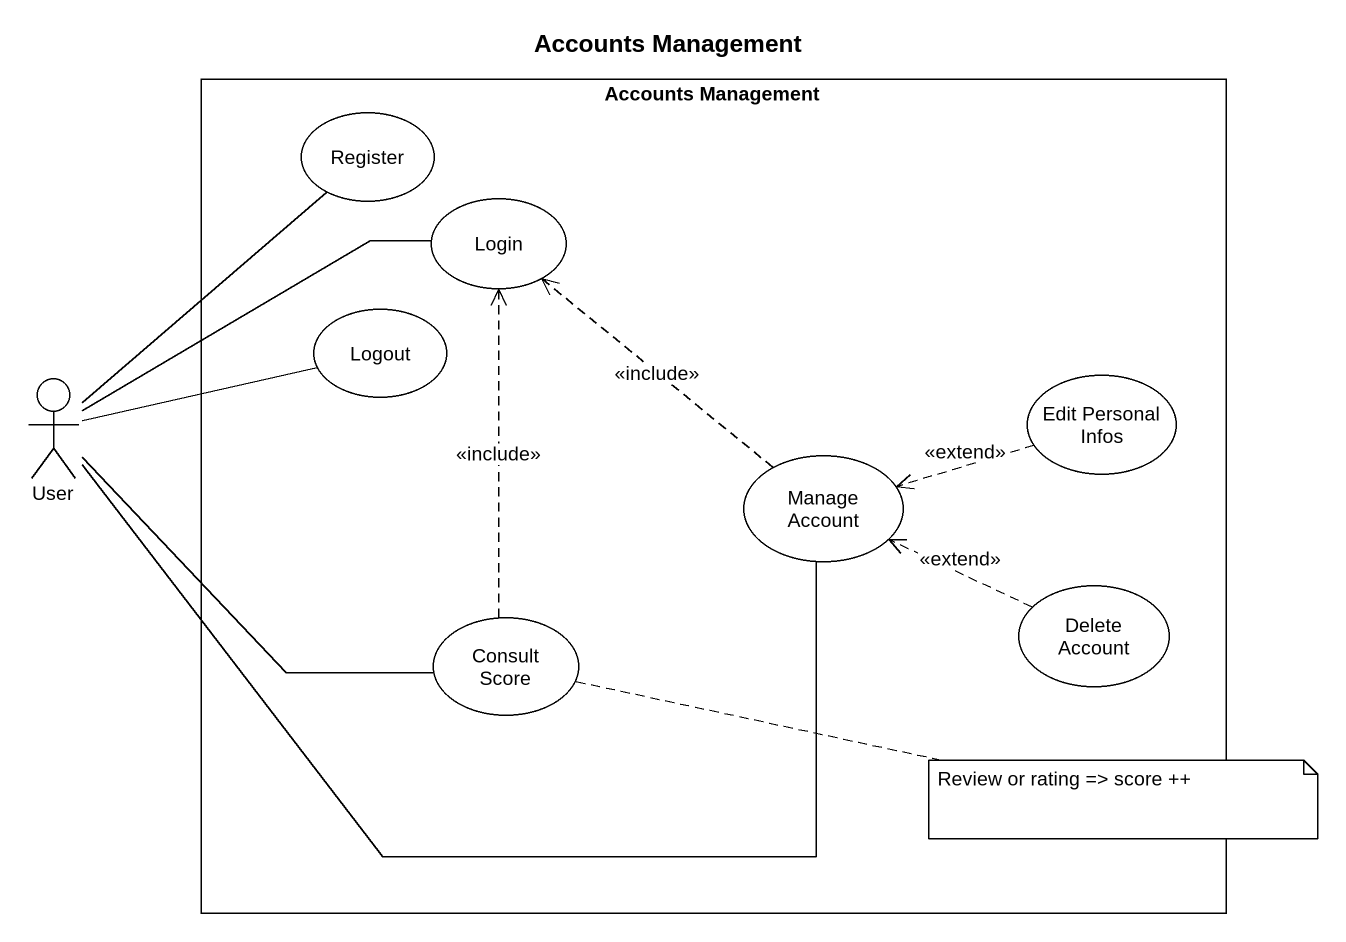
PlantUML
@startuml
title Accounts Management
rectangle "Accounts Management" as Accounts_Management {
  usecase Register
  usecase Login
  usecase Logout
  usecase "Edit Personal Infos" as Edit_Personal_Infos
  usecase "Manage Account" as Manage_Account
  usecase "Delete Account" as Delete_Account
  usecase "Consult Score" as Consult_Score
}
actor User
User -up- Register
User -right- Login
User -right- Logout
User -right- Manage_Account
User -right- Consult_Score
Edit_Personal_Infos .left.> Manage_Account : <<extend>>
Manage_Account .up.> Login : <<include>>
Delete_Account .left.> Manage_Account : <<extend>>
Consult_Score .up.> Login : <<include>>
note right of Consult_Score : Review or rating => score ++
@enduml
